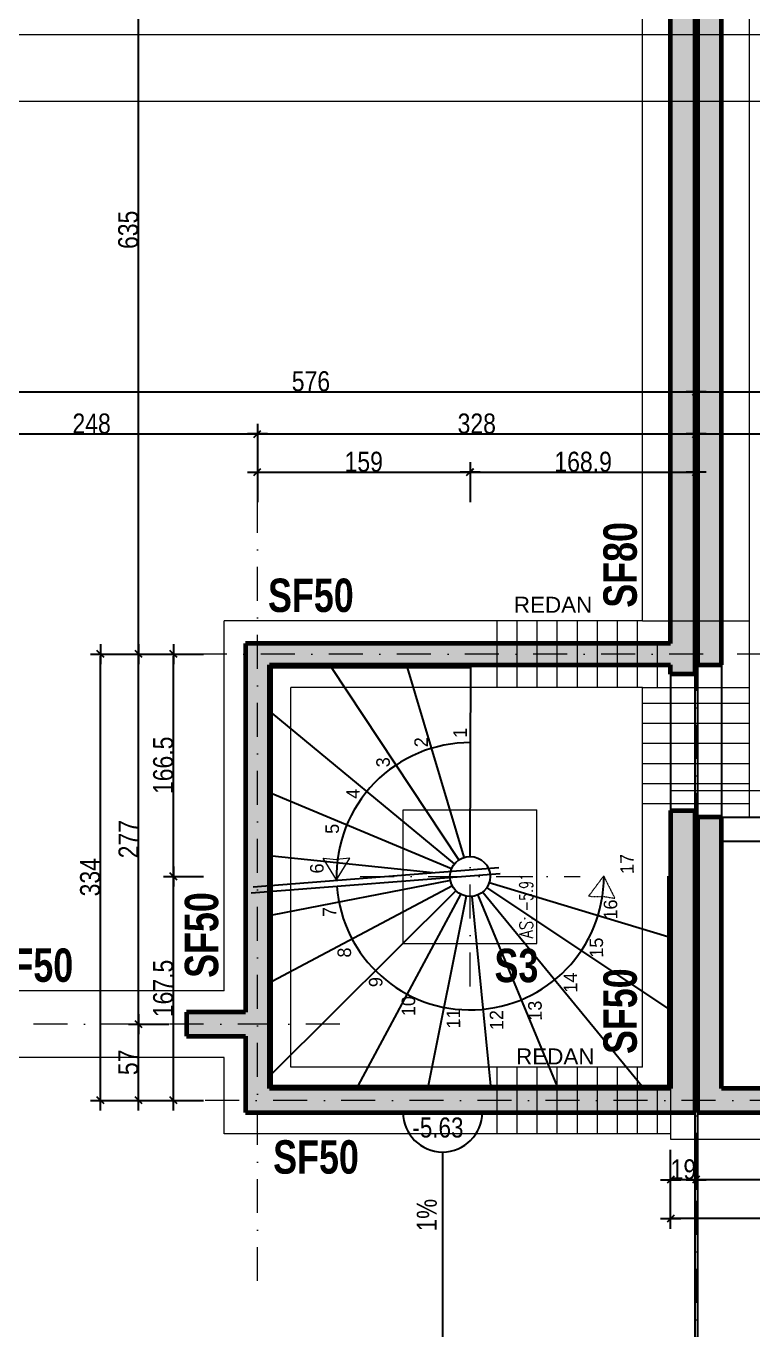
# Model space of a CAD drawing. Header units: centimetres. Extents: x 16433 to 114398, y -50094 to -12305.
# Drawn here: x 30354 to 30898, y -40167 to -39192 of the extents above; entities that cross this region are included whole.
import ezdxf
from ezdxf.enums import TextEntityAlignment as Align

# ---------------------------------------------------------------- set-up
doc = ezdxf.new("R2010")
doc.units = ezdxf.units.CM
doc.header["$LTSCALE"] = 0.5
doc.linetypes.add('Style de ligne -16', pattern=[0.192476, 0.123031, -0.069444])
doc.linetypes.add('TIRETPTX2', pattern=[50.8, 25.4, -12.7, 0, -12.7])
doc.layers.get('0').update_dxf_attribs({"linetype": 'CONTINUOUS'})
doc.layers.get('DEFPOINTS').update_dxf_attribs({"linetype": 'CONTINUOUS'})
for name, color, linetype, lineweight in [('01_Cad_1_', 5, 'CONTINUOUS', 9), ('01_murs_coup', 5, 'CONTINUOUS', 60), ('01_sem', 42, 'CONTINUOUS', 15), ('01_tram_axes', 2, 'TIRETPTX2', 9)]:
    doc.layers.add(name, color=color, linetype=linetype, lineweight=lineweight)
for name, color, linetype in [('01_cote_gen', 4, 'CONTINUOUS'), ('01_linteaux', 2, 'CONTINUOUS'), ('01_poch_murs', 253, 'CONTINUOUS'), ('01_texte', 230, 'CONTINUOUS'), ('AA_COTES', 2, 'CONTINUOUS')]:
    doc.layers.add(name, color=color, linetype=linetype)
doc.styles.add('ARIAL', font='arial.ttf')
doc.styles.add('Century Gothic', font='GOTHIC.TTF')
doc.styles.add('impact', font='impact.ttf')
doc.styles.add('MATTE_TXT', font='arial.ttf')
doc.styles.add('SIMPLEX1', font='SIMPLEX.shx', dxfattribs={"width": 0.8, "height": 10})
doc.styles.add('STYLE2', font='ARIALN.TTF')
doc.dimstyles.new('JB50', dxfattribs={"dimscale": 0.1, "dimtxt": 150, "dimasz": 15, "dimexe": 0.1, "dimexo": 0.1, "dimgap": 0.09, "dimtad": 1, "dimdec": 1, "dimdsep": 46, "dimtxsty": 'STYLE2', "dimblk1": 'BOND_G', "dimblk2": 'BOND_D', "dimsah": 1, "dimcen": 1.5, "dimdle": 0.01, "dimse1": 1, "dimse2": 1, "dimclrd": 4, "dimclre": 2, "dimclrt": 6, "dimazin": 2, "dimtfac": 2.333333, "dimtdec": 1, "dimtix": 1, "dimtmove": 2, "dimatfit": 3, "dimldrblk": 'BOND_G', "dimfxl": 1, "dimtolj": 1, "dimtzin": 0, "dimarcsym": 0})

# ---------------------------------------------------------------- blocks, each defined once
blk = doc.blocks.new('Groupe-141-1')
at = {"color": 7, "linetype": 'Style de ligne -16', "lineweight": 13}
for p, q in [((14120.06, -46468.85), (14103.01, -46460.55)), ((14103.01, -46460.55), (14104.76, -46470.38)), ((14104.99, -46480.37), (14104.76, -46470.38)), ((14120.06, -46468.85), (14104.99, -46480.37))]:
    blk.add_line(p, q, dxfattribs=at)
blk = doc.blocks.new('Groupe-142-1')
at = {"color": 7, "linetype": 'Continuous', "lineweight": 13}
for p, q in [((14080.01, -46273.06), (14094.02, -46260.26)), ((14094.02, -46260.26), (14095.12, -46270.2)), ((14080.01, -46273.06), (14097.73, -46279.84)), ((14097.73, -46279.84), (14095.12, -46270.2))]:
    blk.add_line(p, q, dxfattribs=at)
blk = doc.blocks.new('BOND_G')
at = {"layer": 'AA_COTES', "color": 0}
for p, q in [((0, -5), (0, 15)), ((5, 0), (-5, 0)), ((1.77, 1.77), (-1.77, -1.77))]:
    blk.add_line(p, q, dxfattribs=at)
blk = doc.blocks.new('BOND_D')
at = {"layer": 'AA_COTES', "color": 0}
for p, q in [((5, 0), (-5, 0)), ((-1.77, -1.77), (1.77, 1.77)), ((0, 5), (0, -15))]:
    blk.add_line(p, q, dxfattribs=at)
blk = doc.blocks.new('*D4097')
at = {"layer": '01_cote_gen', "color": 4, "lineweight": -2, "ltscale": 2, "transparency": 16777216}
blk.add_line((30280.67, -39465.21), (30853.68, -39465.21), dxfattribs=at)
at = {"layer": 'DEFPOINTS', "color": 0, "ltscale": 2}
for p in [(30855.18, -38952.99), (30855.18, -39465.21), (30279.17, -39505.7)]:
    blk.add_point(p, dxfattribs=at)
at = {"layer": '01_cote_gen', "color": 4, "lineweight": -2, "ltscale": 2, "transparency": 16777216, "xscale": 1.5, "yscale": 1.5, "zscale": 1.5, "rotation": 180}
blk.add_blockref('BOND_G', (30279.17, -39465.21), dxfattribs=at)
at = {"layer": '01_cote_gen', "color": 4, "lineweight": -2, "ltscale": 2, "transparency": 16777216, "xscale": 1.5, "yscale": 1.5, "zscale": 1.5}
blk.add_blockref('BOND_D', (30855.18, -39465.21), dxfattribs=at)
at = {"layer": '01_cote_gen', "color": 6, "ltscale": 2, "transparency": 16777216, "insert": (30567.17, -39457.54), "char_height": 15, "attachment_point": 5, "style": 'STYLE2'}
blk.add_mtext('\\A1;576', dxfattribs=at)
blk = doc.blocks.new('*D4098')
at = {"layer": '01_cote_gen', "color": 4, "lineweight": -2, "ltscale": 2, "transparency": 16777216}
blk.add_line((30280.67, -39496.82), (30525.66, -39496.82), dxfattribs=at)
at = {"layer": 'DEFPOINTS', "color": 0, "ltscale": 2}
for p in [(30527.16, -39496.82), (30279.17, -39500.32), (30527.16, -39500.32)]:
    blk.add_point(p, dxfattribs=at)
at = {"layer": '01_cote_gen', "color": 4, "lineweight": -2, "ltscale": 2, "transparency": 16777216, "xscale": 1.5, "yscale": 1.5, "zscale": 1.5, "rotation": 180}
blk.add_blockref('BOND_G', (30279.17, -39496.82), dxfattribs=at)
at = {"layer": '01_cote_gen', "color": 4, "lineweight": -2, "ltscale": 2, "transparency": 16777216, "xscale": 1.5, "yscale": 1.5, "zscale": 1.5}
blk.add_blockref('BOND_D', (30527.16, -39496.82), dxfattribs=at)
at = {"layer": '01_cote_gen', "color": 6, "ltscale": 2, "transparency": 16777216, "insert": (30403.17, -39489.16), "char_height": 15, "attachment_point": 5, "style": 'STYLE2'}
blk.add_mtext('\\A1;248', dxfattribs=at)
blk = doc.blocks.new('*D4099')
at = {"layer": '01_cote_gen', "color": 4, "lineweight": -2, "ltscale": 2, "transparency": 16777216}
blk.add_line((30528.66, -39496.82), (30853.68, -39496.82), dxfattribs=at)
at = {"layer": 'DEFPOINTS', "color": 0, "ltscale": 2}
for p in [(30855.18, -38955.11), (30855.18, -39496.82), (30527.16, -39510.8)]:
    blk.add_point(p, dxfattribs=at)
at = {"layer": '01_cote_gen', "color": 4, "lineweight": -2, "ltscale": 2, "transparency": 16777216, "xscale": 1.5, "yscale": 1.5, "zscale": 1.5, "rotation": 180}
blk.add_blockref('BOND_G', (30527.16, -39496.82), dxfattribs=at)
at = {"layer": '01_cote_gen', "color": 4, "lineweight": -2, "ltscale": 2, "transparency": 16777216, "xscale": 1.5, "yscale": 1.5, "zscale": 1.5}
blk.add_blockref('BOND_D', (30855.18, -39496.82), dxfattribs=at)
at = {"layer": '01_cote_gen', "color": 6, "ltscale": 2, "transparency": 16777216, "insert": (30691.17, -39489.16), "char_height": 15, "attachment_point": 5, "style": 'STYLE2'}
blk.add_mtext('\\A1;328', dxfattribs=at)
blk = doc.blocks.new('*D4100')
at = {"layer": '01_cote_gen', "color": 4, "lineweight": -2, "ltscale": 2, "transparency": 16777216}
blk.add_line((30856.68, -39465.21), (31191.67, -39465.21), dxfattribs=at)
at = {"layer": 'DEFPOINTS', "color": 0, "ltscale": 2}
for p in [(30855.18, -38961.49), (31193.17, -39465.21), (31193.17, -39472.09)]:
    blk.add_point(p, dxfattribs=at)
at = {"layer": '01_cote_gen', "color": 4, "lineweight": -2, "ltscale": 2, "transparency": 16777216, "xscale": 1.5, "yscale": 1.5, "zscale": 1.5, "rotation": 180}
blk.add_blockref('BOND_G', (30855.18, -39465.21), dxfattribs=at)
at = {"layer": '01_cote_gen', "color": 4, "lineweight": -2, "ltscale": 2, "transparency": 16777216, "xscale": 1.5, "yscale": 1.5, "zscale": 1.5}
blk.add_blockref('BOND_D', (31193.17, -39465.21), dxfattribs=at)
at = {"layer": '01_cote_gen', "color": 6, "ltscale": 2, "transparency": 16777216, "insert": (31024.17, -39457.54), "char_height": 15, "attachment_point": 5, "style": 'STYLE2'}
blk.add_mtext('\\A1;338', dxfattribs=at)
blk = doc.blocks.new('*D4101')
at = {"layer": '01_cote_gen', "color": 4, "lineweight": -2, "ltscale": 2, "transparency": 16777216}
blk.add_line((30856.68, -39496.82), (31046.67, -39496.82), dxfattribs=at)
at = {"layer": 'DEFPOINTS', "color": 0, "ltscale": 2}
for p in [(30855.18, -38976.62), (31048.17, -39496.82), (31048.17, -39502.73)]:
    blk.add_point(p, dxfattribs=at)
at = {"layer": '01_cote_gen', "color": 4, "lineweight": -2, "ltscale": 2, "transparency": 16777216, "xscale": 1.5, "yscale": 1.5, "zscale": 1.5, "rotation": 180}
blk.add_blockref('BOND_G', (30855.18, -39496.82), dxfattribs=at)
at = {"layer": '01_cote_gen', "color": 4, "lineweight": -2, "ltscale": 2, "transparency": 16777216, "xscale": 1.5, "yscale": 1.5, "zscale": 1.5}
blk.add_blockref('BOND_D', (31048.17, -39496.82), dxfattribs=at)
at = {"layer": '01_cote_gen', "color": 6, "ltscale": 2, "transparency": 16777216, "insert": (30951.67, -39489.16), "char_height": 15, "attachment_point": 5, "style": 'STYLE2'}
blk.add_mtext('\\A1;193', dxfattribs=at)
blk = doc.blocks.new('*D4149')
at = {"layer": '01_cote_gen', "color": 4, "lineweight": -2, "ltscale": 2, "transparency": 16777216}
blk.add_line((30438.31, -39660.09), (30438.31, -39028.09), dxfattribs=at)
at = {"layer": 'DEFPOINTS', "color": 0, "ltscale": 2}
for p in [(30438.31, -39026.59), (30480.67, -39026.59), (30430.24, -39661.59)]:
    blk.add_point(p, dxfattribs=at)
at = {"layer": '01_cote_gen', "color": 4, "lineweight": -2, "ltscale": 2, "transparency": 16777216, "xscale": 1.5, "yscale": 1.5, "zscale": 1.5}
for name, p, rotation in [('BOND_D', (30438.31, -39026.59), 90), ('BOND_G', (30438.31, -39661.59), 270)]:
    blk.add_blockref(name, p, dxfattribs=dict(at, rotation=rotation))
at = {"layer": '01_cote_gen', "color": 6, "ltscale": 2, "transparency": 16777216, "insert": (30430.64, -39344.09), "char_height": 15, "attachment_point": 5, "rotation": 90, "style": 'STYLE2'}
blk.add_mtext('\\A1;635', dxfattribs=at)
blk = doc.blocks.new('*D4150')
at = {"layer": '01_cote_gen', "color": 4, "lineweight": -2, "ltscale": 2, "transparency": 16777216}
blk.add_line((30438.31, -39994.09), (30438.31, -39940.09), dxfattribs=at)
at = {"layer": 'DEFPOINTS', "color": 0, "ltscale": 2}
for p in [(30438.31, -39938.59), (30449.51, -39938.59), (30449.51, -39995.59)]:
    blk.add_point(p, dxfattribs=at)
at = {"layer": '01_cote_gen', "color": 4, "lineweight": -2, "ltscale": 2, "transparency": 16777216, "xscale": 1.5, "yscale": 1.5, "zscale": 1.5}
for name, p, rotation in [('BOND_D', (30438.31, -39938.59), 90), ('BOND_G', (30438.31, -39995.59), 270)]:
    blk.add_blockref(name, p, dxfattribs=dict(at, rotation=rotation))
at = {"layer": '01_cote_gen', "color": 6, "ltscale": 2, "transparency": 16777216, "insert": (30430.67, -39967.09), "char_height": 15, "attachment_point": 5, "rotation": 90, "style": 'STYLE2'}
blk.add_mtext('\\A1;57', dxfattribs=at)
blk = doc.blocks.new('*D4151')
at = {"layer": '01_cote_gen', "color": 4, "lineweight": -2, "ltscale": 2, "transparency": 16777216}
blk.add_line((30438.31, -39937.09), (30438.31, -39663.09), dxfattribs=at)
at = {"layer": 'DEFPOINTS', "color": 0, "ltscale": 2}
for p in [(30438.31, -39661.59), (30460.81, -39661.59), (30460.81, -39938.59)]:
    blk.add_point(p, dxfattribs=at)
at = {"layer": '01_cote_gen', "color": 4, "lineweight": -2, "ltscale": 2, "transparency": 16777216, "xscale": 1.5, "yscale": 1.5, "zscale": 1.5}
for name, p, rotation in [('BOND_D', (30438.31, -39661.59), 90), ('BOND_G', (30438.31, -39938.59), 270)]:
    blk.add_blockref(name, p, dxfattribs=dict(at, rotation=rotation))
at = {"layer": '01_cote_gen', "color": 6, "ltscale": 2, "transparency": 16777216, "insert": (30430.77, -39800.09), "char_height": 15, "attachment_point": 5, "rotation": 90, "style": 'STYLE2'}
blk.add_mtext('\\A1;277', dxfattribs=at)
blk = doc.blocks.new('*D4152')
at = {"layer": '01_cote_gen', "color": 4, "lineweight": -2, "ltscale": 2, "transparency": 16777216}
blk.add_line((30409.78, -39994.09), (30409.78, -39663.09), dxfattribs=at)
at = {"layer": 'DEFPOINTS', "color": 0, "ltscale": 2}
for p in [(30409.78, -39661.59), (30445.81, -39661.59), (30460.81, -39995.59)]:
    blk.add_point(p, dxfattribs=at)
at = {"layer": '01_cote_gen', "color": 4, "lineweight": -2, "ltscale": 2, "transparency": 16777216, "xscale": 1.5, "yscale": 1.5, "zscale": 1.5}
for name, p, rotation in [('BOND_D', (30409.78, -39661.59), 90), ('BOND_G', (30409.78, -39995.59), 270)]:
    blk.add_blockref(name, p, dxfattribs=dict(at, rotation=rotation))
at = {"layer": '01_cote_gen', "color": 6, "ltscale": 2, "transparency": 16777216, "insert": (30402.11, -39828.59), "char_height": 15, "attachment_point": 5, "rotation": 90, "style": 'STYLE2'}
blk.add_mtext('\\A1;334', dxfattribs=at)
blk = doc.blocks.new('*D4154')
at = {"layer": '01_cote_gen', "color": 4, "lineweight": -2, "ltscale": 2, "transparency": 16777216}
blk.add_line((31046.67, -40054.96), (30856.68, -40054.96), dxfattribs=at)
at = {"layer": 'DEFPOINTS', "color": 0, "ltscale": 2}
for p in [(30855.18, -38917.04), (31048.17, -40011.46), (30855.18, -40054.96)]:
    blk.add_point(p, dxfattribs=at)
at = {"layer": '01_cote_gen', "color": 4, "lineweight": -2, "ltscale": 2, "transparency": 16777216, "xscale": 1.5, "yscale": 1.5, "zscale": 1.5, "rotation": 180}
blk.add_blockref('BOND_D', (30855.18, -40054.96), dxfattribs=at)
at = {"layer": '01_cote_gen', "color": 4, "lineweight": -2, "ltscale": 2, "transparency": 16777216, "xscale": 1.5, "yscale": 1.5, "zscale": 1.5}
blk.add_blockref('BOND_G', (31048.17, -40054.96), dxfattribs=at)
at = {"layer": '01_cote_gen', "color": 6, "ltscale": 2, "transparency": 16777216, "insert": (30951.67, -40047.29), "char_height": 15, "attachment_point": 5, "style": 'STYLE2'}
blk.add_mtext('\\A1;193', dxfattribs=at)
blk = doc.blocks.new('*D4155')
at = {"layer": '01_cote_gen', "color": 4, "lineweight": -2, "ltscale": 2, "transparency": 16777216}
blk.add_line((30853.68, -40054.96), (30837.66, -40054.96), dxfattribs=at)
at = {"layer": 'DEFPOINTS', "color": 0, "ltscale": 2}
for p in [(30836.16, -40016.24), (30855.18, -40034.99), (30836.16, -40054.96)]:
    blk.add_point(p, dxfattribs=at)
at = {"layer": '01_cote_gen', "color": 4, "lineweight": -2, "ltscale": 2, "transparency": 16777216, "xscale": 1.5, "yscale": 1.5, "zscale": 1.5, "rotation": 180}
blk.add_blockref('BOND_D', (30836.16, -40054.96), dxfattribs=at)
at = {"layer": '01_cote_gen', "color": 4, "lineweight": -2, "ltscale": 2, "transparency": 16777216, "xscale": 1.5, "yscale": 1.5, "zscale": 1.5}
blk.add_blockref('BOND_G', (30855.18, -40054.96), dxfattribs=at)
at = {"layer": '01_cote_gen', "color": 6, "ltscale": 2, "transparency": 16777216, "insert": (30845.67, -40047.29), "char_height": 15, "attachment_point": 5, "style": 'STYLE2'}
blk.add_mtext('\\A1;19', dxfattribs=at)
blk = doc.blocks.new('*D4156')
at = {"layer": '01_cote_gen', "color": 4, "lineweight": -2, "ltscale": 2, "transparency": 16777216}
blk.add_line((31075.67, -40084.08), (30837.66, -40084.08), dxfattribs=at)
at = {"layer": 'DEFPOINTS', "color": 0, "ltscale": 2}
for p in [(31077.17, -40012.52), (30836.16, -40062.46), (30836.16, -40084.08)]:
    blk.add_point(p, dxfattribs=at)
at = {"layer": '01_cote_gen', "color": 4, "lineweight": -2, "ltscale": 2, "transparency": 16777216, "xscale": 1.5, "yscale": 1.5, "zscale": 1.5, "rotation": 180}
blk.add_blockref('BOND_D', (30836.16, -40084.08), dxfattribs=at)
at = {"layer": '01_cote_gen', "color": 4, "lineweight": -2, "ltscale": 2, "transparency": 16777216, "xscale": 1.5, "yscale": 1.5, "zscale": 1.5}
blk.add_blockref('BOND_G', (31077.17, -40084.08), dxfattribs=at)
at = {"layer": '01_cote_gen', "color": 6, "ltscale": 2, "transparency": 16777216, "insert": (30956.67, -40076.54), "char_height": 15, "attachment_point": 5, "style": 'STYLE2'}
blk.add_mtext('\\A1;241', dxfattribs=at)
blk = doc.blocks.new('*D4213')
at = {"layer": '01_cote_gen', "color": 4, "lineweight": -2, "ltscale": 2, "transparency": 16777216}
blk.add_line((30528.66, -39525.41), (30684.66, -39525.41), dxfattribs=at)
at = {"layer": 'DEFPOINTS', "color": 0, "ltscale": 2}
for p in [(30686.16, -39525.41), (30527.16, -39809.53), (30686.16, -39829.82)]:
    blk.add_point(p, dxfattribs=at)
at = {"layer": '01_cote_gen', "color": 4, "lineweight": -2, "ltscale": 2, "transparency": 16777216, "xscale": 1.5, "yscale": 1.5, "zscale": 1.5, "rotation": 180}
blk.add_blockref('BOND_G', (30527.16, -39525.41), dxfattribs=at)
at = {"layer": '01_cote_gen', "color": 4, "lineweight": -2, "ltscale": 2, "transparency": 16777216, "xscale": 1.5, "yscale": 1.5, "zscale": 1.5}
blk.add_blockref('BOND_D', (30686.16, -39525.41), dxfattribs=at)
at = {"layer": '01_cote_gen', "color": 6, "ltscale": 2, "transparency": 16777216, "insert": (30606.66, -39517.75), "char_height": 15, "attachment_point": 5, "style": 'STYLE2'}
blk.add_mtext('\\A1;159', dxfattribs=at)
blk = doc.blocks.new('*D4214')
at = {"layer": '01_cote_gen', "color": 4, "lineweight": -2, "ltscale": 2, "transparency": 16777216}
blk.add_line((30687.76, -39525.41), (30853.68, -39525.41), dxfattribs=at)
at = {"layer": 'DEFPOINTS', "color": 0, "ltscale": 2}
for p in [(30855.18, -39525.41), (30686.26, -39532.91), (30855.18, -39561.51)]:
    blk.add_point(p, dxfattribs=at)
at = {"layer": '01_cote_gen', "color": 4, "lineweight": -2, "ltscale": 2, "transparency": 16777216, "xscale": 1.5, "yscale": 1.5, "zscale": 1.5, "rotation": 180}
blk.add_blockref('BOND_G', (30686.26, -39525.41), dxfattribs=at)
at = {"layer": '01_cote_gen', "color": 4, "lineweight": -2, "ltscale": 2, "transparency": 16777216, "xscale": 1.5, "yscale": 1.5, "zscale": 1.5}
blk.add_blockref('BOND_D', (30855.18, -39525.41), dxfattribs=at)
at = {"layer": '01_cote_gen', "color": 6, "ltscale": 2, "transparency": 16777216, "insert": (30770.72, -39517.75), "char_height": 15, "attachment_point": 5, "style": 'STYLE2'}
blk.add_mtext('\\A1;168.9', dxfattribs=at)
blk = doc.blocks.new('*D4215')
at = {"layer": '01_cote_gen', "color": 4, "lineweight": -2, "ltscale": 2, "transparency": 16777216}
blk.add_line((30464.42, -39994.09), (30464.42, -39829.55), dxfattribs=at)
at = {"layer": 'DEFPOINTS', "color": 0, "ltscale": 2}
for p in [(30464.42, -39828.05), (30716.79, -39828.05), (30489.77, -39995.59)]:
    blk.add_point(p, dxfattribs=at)
at = {"layer": '01_cote_gen', "color": 4, "lineweight": -2, "ltscale": 2, "transparency": 16777216, "xscale": 1.5, "yscale": 1.5, "zscale": 1.5}
for name, p, rotation in [('BOND_D', (30464.42, -39828.05), 90), ('BOND_G', (30464.42, -39995.59), 270)]:
    blk.add_blockref(name, p, dxfattribs=dict(at, rotation=rotation))
at = {"layer": '01_cote_gen', "color": 6, "ltscale": 2, "transparency": 16777216, "insert": (30456.75, -39911.82), "char_height": 15, "attachment_point": 5, "rotation": 90, "style": 'STYLE2'}
blk.add_mtext('\\A1;167.5', dxfattribs=at)
blk = doc.blocks.new('*D4216')
at = {"layer": '01_cote_gen', "color": 4, "lineweight": -2, "ltscale": 2, "transparency": 16777216}
blk.add_line((30464.42, -39826.55), (30464.42, -39663.09), dxfattribs=at)
at = {"layer": 'DEFPOINTS', "color": 0, "ltscale": 2}
for p in [(30464.42, -39661.59), (30489.77, -39661.59), (30471.92, -39828.05)]:
    blk.add_point(p, dxfattribs=at)
at = {"layer": '01_cote_gen', "color": 4, "lineweight": -2, "ltscale": 2, "transparency": 16777216, "xscale": 1.5, "yscale": 1.5, "zscale": 1.5}
for name, p, rotation in [('BOND_D', (30464.42, -39661.59), 90), ('BOND_G', (30464.42, -39828.05), 270)]:
    blk.add_blockref(name, p, dxfattribs=dict(at, rotation=rotation))
at = {"layer": '01_cote_gen', "color": 6, "ltscale": 2, "transparency": 16777216, "insert": (30456.75, -39744.82), "char_height": 15, "attachment_point": 5, "rotation": 90, "style": 'STYLE2'}
blk.add_mtext('\\A1;166.5', dxfattribs=at)

msp = doc.modelspace()

# ---------------------------------------------------------------- hatches: boundary and pattern name
at = {"layer": '01_poch_murs', "ltscale": 2}
h = msp.add_hatch(color=256, dxfattribs=at)
h.dxf.hatch_style = 1
h.paths.add_polyline_path([(33753.129, -39017.616), (31184.16, -39017.616), (31184.16, -39575.613), (31039.167, -39575.613), (31039.167, -39600.61), (31057.167, -39600.61), (31057.167, -39593.613), (31184.16, -39593.613), (31184.16, -39929.602), (31177.162, -39929.602), (31177.162, -39947.602), (31202.133, -39947.602), (31202.133, -39035.616), (33563.133, -39035.616), (33563.133, -40135.58), (33583.133, -40135.58), (33583.133, -39035.616), (33733.129, -39035.616), (33733.129, -40362.58), (33563.133, -40362.58), (33563.133, -41213.6), (31224.17, -41213.6), (31224.17, -40504.6), (31204.17, -40504.6), (31204.17, -41213.6), (30874.176, -41213.6), (30874.176, -40504.6), (30856.176, -40504.6), (30856.176, -41233.6), (33583.133, -41233.6), (33583.133, -40382.58), (33753.129, -40382.58)])
h.paths.add_polyline_path([(31572.133, -39653.62), (31552.133, -39653.62), (31552.133, -39947.622), (31572.133, -39947.622)], flags=17)
h.paths.add_polyline_path([(31855.133, -39653.62), (31835.133, -39653.62), (31835.133, -39947.622), (31855.133, -39947.622)], flags=17)
h.paths.add_polyline_path([(32145.133, -39653.62), (32125.133, -39653.62), (32125.133, -39947.622), (32145.133, -39947.622)], flags=17)
h.paths.add_polyline_path([(32435.133, -39653.62), (32415.133, -39653.62), (32415.133, -39947.622), (32435.133, -39947.622)], flags=17)
h.paths.add_polyline_path([(32719.133, -39653.62), (32699.133, -39653.62), (32699.133, -39947.622), (32719.133, -39947.622)], flags=17)
h.paths.add_polyline_path([(33009.133, -39653.62), (32989.133, -39653.62), (32989.133, -39947.622), (33009.133, -39947.622)], flags=17)
h.paths.add_polyline_path([(33293.133, -39653.62), (33273.133, -39653.62), (33273.133, -39947.622), (33293.133, -39947.622)], flags=17)
h.paths.add_polyline_path([(30874.162, -39017.616), (30856.162, -39017.616), (30856.162, -39669.587), (30874.162, -39669.587)])
h.paths.add_polyline_path([(31057.167, -39702.607), (31039.167, -39702.607), (31039.167, -39986.596), (30874.167, -39986.597), (30874.167, -39783.597), (30856.166, -39783.597), (30856.167, -40004.594), (31057.167, -40004.596), (31057.167, -39947.602), (31076.755, -39947.602), (31076.755, -39929.602), (31057.167, -39929.602)])
h.paths.add_polyline_path([(30854.148, -39017.616), (30355.166, -39017.543), (30355.166, -39035.543), (30836.162, -39035.613), (30836.162, -39653.586), (30518.163, -39653.586), (30518.163, -39929.587), (30474.163, -39929.587), (30474.163, -39947.587), (30518.163, -39947.587), (30518.163, -40004.594), (30854.162, -40004.594), (30854.162, -39778.587), (30836.162, -39778.587), (30836.164, -39986.594), (30536.113, -39986.594), (30536.183, -39669.589), (30836.163, -39669.587), (30836.162, -39676.59), (30854.162, -39676.589)])

# ---------------------------------------------------------------- linework, layer by layer
at = {"layer": '01_Cad_1_', "color": 2}
msp.add_line((34022.592, -39198.151), (29182.592, -39198.151), dxfattribs=at)
at = {"layer": '01_Cad_1_'}
msp.add_line((34365.224, -39248.151), (29132.592, -39248.151), dxfattribs=at)
at = {"layer": '01_linteaux'}
for p, q in [((30538.113, -39984.594), (30538.183, -39671.589)), ((30538.183, -39671.589), (30686.791, -39671.588)), ((30677.875, -39815.568), (30582.519, -39671.589)), ((30681.853, -39813.682), (30639.401, -39671.588)), ((30686.213, -39812.737), (30686.797, -39669.599)), ((30856.162, -39669.587), (30856.166, -39783.597)), ((30874.162, -39669.587), (30874.162, -39783.597)), ((30836.162, -39676.59), (30836.162, -39778.587)), ((30854.162, -39676.589), (30854.162, -39778.587)), ((30674.62, -39818.525), (30538.175, -39705.677)), ((30672.35, -39822.288), (30538.162, -39766.085)), ((30874.167, -39783.597), (31039.167, -39783.597)), ((30874.167, -39801.597), (31039.167, -39801.597)), ((30658.397, -39825.25), (30538.151, -39812.919)), ((30522.456, -39840.315), (30708.67, -39825.798)), ((30524.016, -39835.672), (30707.586, -39821.365)), ((30834.163, -39827.848), (30834.164, -39984.594)), ((30675.537, -39838.638), (30538.115, -39975.447)), ((30672.919, -39835.095), (30538.131, -39906.639)), ((30671.443, -39830.945), (30538.142, -39856.977)), ((30699.16, -39836.743), (30834.163, -39926.763)), ((30700.517, -39832.399), (30834.163, -39872.987)), ((30678.926, -39841.537), (30602.183, -39984.594)), ((30683.216, -39842.758), (30654.877, -39984.594)), ((30687.616, -39842.979), (30701.533, -39984.594)), ((30691.89, -39841.913), (30751.033, -39984.594)), ((30695.67, -39839.651), (30814.734, -39984.594)), ((30834.164, -39984.594), (30538.113, -39984.594)), ((30854.162, -40004.594), (30854.162, -40504.6)), ((30856.167, -40004.594), (30856.176, -40504.6))]:
    msp.add_line(p, q, dxfattribs=at)
msp.add_circle((30686.161, -39828.05), 15, dxfattribs=at)
for start, end in [(89.805913, 181.663318), (184.245831, 0.000747)]:
    msp.add_arc((30686.261, -39827.85), 100, start, end, dxfattribs=at)
at = {"layer": '01_murs_coup'}
for p, q in [((30854.148, -39017.616), (30854.162, -39676.589)), ((30856.162, -39017.616), (30856.162, -39669.587)), ((30874.162, -39669.587), (30874.162, -39017.616)), ((30836.162, -39653.586), (30836.162, -39035.613)), ((30836.162, -39653.586), (30518.163, -39653.586)), ((30518.163, -39653.586), (30518.163, -39929.587)), ((30536.113, -39986.594), (30536.183, -39669.589)), ((30536.183, -39669.589), (30836.163, -39669.587)), ((30836.162, -39676.59), (30836.163, -39669.587)), ((30856.162, -39669.587), (30874.162, -39669.587)), ((30854.162, -39676.589), (30836.162, -39676.59)), ((30836.162, -39778.587), (30836.164, -39986.594)), ((30836.162, -39778.587), (30854.162, -39778.587)), ((30854.162, -39778.587), (30854.162, -40004.594)), ((30856.166, -39783.597), (30856.167, -40004.594)), ((30874.167, -39783.597), (30856.166, -39783.597)), ((30874.167, -39986.597), (30874.167, -39783.597)), ((30518.163, -39929.587), (30474.163, -39929.587)), ((30474.163, -39929.587), (30474.163, -39947.587)), ((30474.163, -39947.587), (30518.163, -39947.587)), ((30518.163, -39947.587), (30518.163, -40004.594)), ((30836.164, -39986.594), (30536.113, -39986.594)), ((31039.167, -39986.596), (30874.167, -39986.597)), ((30518.163, -40004.594), (30854.164, -40004.594)), ((30856.167, -40004.594), (31057.167, -40004.596))]:
    msp.add_line(p, q, dxfattribs=at)
at = {"layer": '01_sem', "ltscale": 2}
for p, q in [((30815.176, -39636.586), (30815.176, -39056.616)), ((30895.176, -39783.597), (30895.176, -39056.616)), ((30815.176, -39636.586), (30502.164, -39636.586)), ((30502.164, -39913.587), (30502.164, -39636.586)), ((30706.164, -39636.586), (30706.164, -39686.586)), ((30721.164, -39636.586), (30721.164, -39686.586)), ((30736.164, -39636.586), (30736.164, -39686.586)), ((30751.164, -39636.586), (30751.164, -39686.586)), ((30766.164, -39636.586), (30766.164, -39686.586)), ((30781.164, -39636.586), (30781.164, -39686.586)), ((30796.164, -39636.586), (30796.164, -39686.586)), ((30811.164, -39636.586), (30811.164, -39686.586)), ((30815.176, -39636.586), (30895.176, -39636.586)), ((30826.164, -39652.586), (30826.164, -39686.586)), ((30552.164, -39970.594), (30552.164, -39686.586)), ((30815.176, -39686.586), (30552.164, -39686.586)), ((30815.176, -39970.594), (30815.176, -39686.586)), ((30815.176, -39686.586), (30895.176, -39686.586)), ((30895.176, -39698.597), (30815.176, -39698.597)), ((30895.176, -39713.597), (30815.176, -39713.597)), ((30895.176, -39728.597), (30815.176, -39728.597)), ((30895.176, -39743.597), (30815.176, -39743.597)), ((30895.176, -39758.597), (30815.176, -39758.597)), ((30836.162, -39763.597), (31077.167, -39763.597)), ((30636.161, -39778.05), (30736.161, -39778.05)), ((30636.161, -39878.05), (30636.161, -39778.05)), ((30736.161, -39878.05), (30736.161, -39778.05)), ((30895.176, -39773.597), (30815.176, -39773.597)), ((30636.161, -39878.05), (30736.161, -39878.05)), ((30502.164, -39913.587), (30319.166, -39913.587)), ((30502.164, -39963.587), (30239.166, -39963.587)), ((30502.164, -40020.594), (30502.164, -39963.587)), ((30815.176, -39970.594), (30552.164, -39970.594)), ((30706.164, -39970.594), (30706.164, -40020.594)), ((30721.164, -39970.594), (30721.164, -40020.594)), ((30736.164, -39970.594), (30736.164, -40020.594)), ((30751.164, -39970.594), (30751.164, -40020.594)), ((30766.164, -39970.594), (30766.164, -40020.594)), ((30781.164, -39970.594), (30781.164, -40020.594)), ((30796.164, -39970.594), (30796.164, -40020.594)), ((30811.164, -39970.594), (30811.164, -40020.594)), ((30826.164, -39986.594), (30826.164, -40020.594)), ((30836.164, -39986.594), (30836.164, -40024.593)), ((30836.164, -40020.594), (30502.164, -40020.594)), ((30836.164, -40024.593), (31077.167, -40024.596))]:
    msp.add_line(p, q, dxfattribs=at)
at = {"layer": '01_texte'}
msp.add_line((30665.64, -40034.23), (30665.64, -40216.111), dxfattribs=at)
msp.add_arc((30665.64, -40004.594), 29.637, 180, 0, dxfattribs=at)
at = {"layer": '01_tram_axes', "ltscale": 2}
for p, q in [((30855.176, -41317.786), (30855.176, -38880.704)), ((30527.164, -40130.706), (30527.164, -39488.364)), ((30962.272, -39661.586), (30430.242, -39661.586)), ((30686.261, -39910.386), (30686.261, -39749.259)), ((30603.925, -39828.05), (30768.598, -39828.05)), ((30588.72, -39938.587), (30171.302, -39938.587)), ((31276.997, -39995.594), (30430.242, -39995.594))]:
    msp.add_line(p, q, dxfattribs=at)

# ---------------------------------------------------------------- block references
at = {"layer": '01_linteaux', "rotation": 79.27640525614329}
for name in ['Groupe-142-1', 'Groupe-141-1']:
    msp.add_blockref(name, (-17498.647, -45054.6), dxfattribs=at)

# ---------------------------------------------------------------- texts
at = {"layer": '01_linteaux', "char_height": 10.10561, "attachment_point": 1, "rotation": 90.610741, "line_spacing_factor": 1.026243, "style": 'Century Gothic'}
for s, insert, width in [('\\pt3.6249,7.2568,10.682;1', (30673.755, -39724.362), 7.82037), ('\\pt3.6249,7.2568,10.682,14.249;2', (30644.565, -39731.362), 7.82037), ('\\pt3.6249,6.6525,9.9793,13.309,16.634;3', (30616.065, -39746.362), 7.82037), ('\\pt3.6249,7.2568,10.641,14.188;4', (30593.658, -39769.955), 7.82037), ('\\pt3.6249,7.0931,10.641;5', (30578.065, -39796.167), 7.82037), ('\\pt3.6249,7.0931,10.641,14.188;6', (30566.566, -39825.845), 7.82037), ('\\pt3.6249,7.4448,11.167,14.886,18.615;17', (30798.551, -39826.21), 15.64073), ('\\pt3.6249,7.0931,10.641,14.188,17.735,21.282;16', (30786.22, -39860.337), 15.64073), ('\\pt3.6249,7.0931,10.641,14.188;7', (30576.066, -39858.399), 7.82037), ('\\pt3.6249,7.0931,10.641,14.188,17.735,21.282;15', (30775.626, -39888.855), 15.64073), ('\\pt3.6249,7.0931,10.641,14.188,17.735;8', (30587.1, -39888.785), 17.30336), ('\\pt3.6249,7.0931,10.641,14.188,17.735,21.282;9', (30610.567, -39910.863), 7.82037), ('\\pt3.6249,7.0931,10.641,14.188,17.735,21.282;14', (30756.283, -39915.035), 15.64073), ('\\pt3.6249,7.0931,10.641,14.188,17.735,21.282;10', (30635.126, -39932.603), 15.64073), ('\\pt3.6249,7.0931,10.641,14.188,17.735,21.282;13', (30729.756, -39936.036), 15.64073), ('\\pt3.6249,7.0931,10.641,14.188,17.735,21.282;11', (30668.721, -39941.856), 15.64073), ('\\pt3.6249,7.0931,10.641,14.188,17.735,21.282;12', (30701, -39943.047), 15.64073)]:
    msp.add_mtext(s, dxfattribs=dict(at, insert=insert, width=width))
at = {"layer": '01_texte', "style": 'impact'}
for s, p in [('SF80', (30818.348, -39594.81)), ('SF50', (30505.337, -39871.81)), ('SF50', (30818.348, -39928.817))]:
    msp.add_text(s, height=25, rotation=90, dxfattribs=at).set_placement(p, align=Align.BOTTOM_CENTER)
for s, p in [('SF50', (30567.123, -39637.595)), ('SF50', (30357.364, -39914.382)), ('S3', (30720.865, -39914.595)), ('SF50', (30570.969, -40057.901))]:
    msp.add_text(s, height=25, dxfattribs=at).set_placement(p, align=Align.BOTTOM_CENTER)
at = {"layer": '01_texte', "style": 'ARIAL'}
for p in [(30718.915, -39630.682), (30720.579, -39968.689)]:
    msp.add_text('REDAN', height=12, dxfattribs=at).set_placement(p)
at = {"layer": '01_texte'}
for s, height, style, width, p in [('-5.91', 10, 'SIMPLEX1', 0.7, (30736.203, -39839.69)), ('AS:', 10, 'SIMPLEX1', 0.8, (30736.203, -39865.967)), ('1%%%', 15, 'MATTE_TXT', 0.8, (30665.802, -40081.396))]:
    msp.add_text(s, height=height, rotation=90, dxfattribs=dict(at, style=style, width=width)).set_placement(p, align=Align.BOTTOM_CENTER)
at = {"layer": '01_texte', "style": 'MATTE_TXT', "width": 0.8}
msp.add_text('-5.63', height=15, dxfattribs=at).set_placement((30662.116, -40027.869), align=Align.BOTTOM_CENTER)

# ---------------------------------------------------------------- dimensions: what is measured, and where the dimension line sits
at = {"layer": '01_cote_gen', "ltscale": 2}
for base, p1, p2, picture, middle in [((30855.176, -40054.956), (31048.167, -40011.459), (30855.176, -38917.036), '*D4154', (30951.672, -40047.289)), ((30855.176, -39465.21), (30279.166, -39505.705), (30855.176, -38952.994), '*D4097', (30567.171, -39457.543)), ((30855.176, -39496.823), (30527.164, -39510.802), (30855.176, -38955.108), '*D4099', (30691.17, -39489.155)), ((31193.166, -39465.21), (30855.176, -38961.49), (31193.166, -39472.09), '*D4100', (31024.171, -39457.543)), ((31048.167, -39496.823), (30855.176, -38976.616), (31048.167, -39502.726), '*D4101', (30951.672, -39489.155)), ((30527.164, -39496.823), (30279.166, -39500.317), (30527.164, -39500.317), '*D4098', (30403.165, -39489.155)), ((30686.161, -39525.414), (30527.164, -39809.535), (30686.161, -39829.822), '*D4213', (30606.663, -39517.747)), ((30855.176, -39525.414), (30686.261, -39532.914), (30855.176, -39561.509), '*D4214', (30770.719, -39517.747)), ((30836.164, -40084.079), (31077.167, -40012.524), (30836.164, -40062.456), '*D4156', (30956.666, -40076.539)), ((30836.164, -40054.956), (30855.176, -40034.987), (30836.164, -40016.242), '*D4155', (30845.67, -40047.289))]:
    dim = msp.add_linear_dim(base=base, p1=p1, p2=p2, dimstyle='JB50', dxfattribs=at)
    dim.commit()
    dim.dimension.update_dxf_attribs({"geometry": picture, "text_midpoint": middle})
for base, p1, p2, picture, middle in [((30438.307, -39026.592), (30430.242, -39661.586), (30480.671, -39026.592), '*D4149', (30430.639, -39344.089)), ((30409.778, -39661.586), (30460.807, -39995.594), (30445.807, -39661.586), '*D4152', (30402.11, -39828.59)), ((30438.307, -39661.586), (30460.807, -39938.587), (30460.807, -39661.586), '*D4151', (30430.767, -39800.087)), ((30464.416, -39661.586), (30471.916, -39828.05), (30489.773, -39661.586), '*D4216', (30456.748, -39744.818)), ((30464.416, -39828.05), (30489.773, -39995.594), (30716.786, -39828.05), '*D4215', (30456.748, -39911.822)), ((30438.307, -39938.587), (30449.513, -39995.594), (30449.513, -39938.587), '*D4150', (30430.67, -39967.09))]:
    dim = msp.add_linear_dim(base=base, p1=p1, p2=p2, angle=90, dimstyle='JB50', dxfattribs=at)
    dim.commit()
    dim.dimension.update_dxf_attribs({"geometry": picture, "text_midpoint": middle})

doc.saveas('drawing.dxf')
